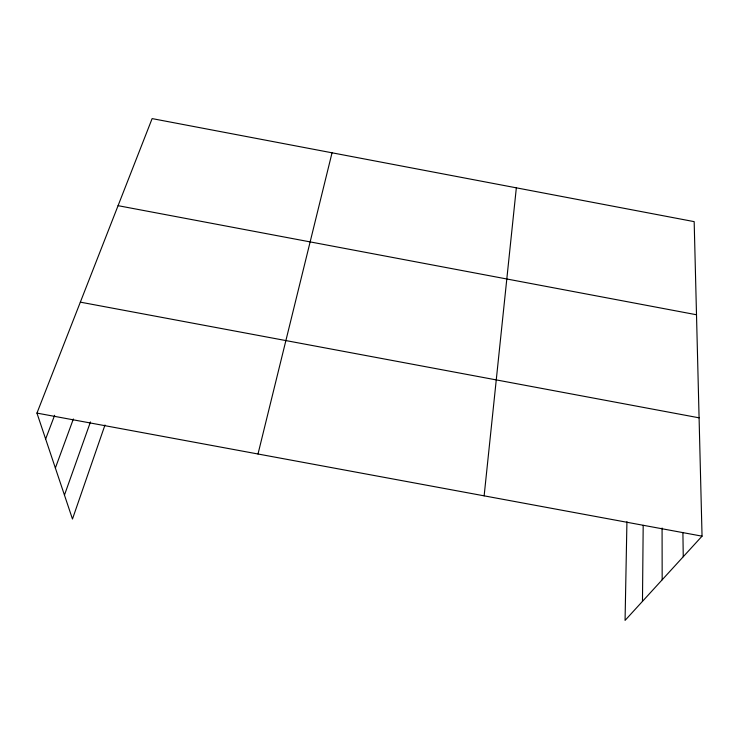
<?xml version="1.0" encoding="UTF-8"?>
<svg xmlns="http://www.w3.org/2000/svg" width="739" height="739" viewBox="0 0 739 739"><rect width="100%" height="100%" fill="white"/><g stroke="black" fill="none" stroke-linecap="round" stroke-linejoin="round"><path stroke-width="1.11" d="M642.477 601.352L643.189 525.346M626.931 521.725L625.065 620.4L702.05 536.163L694.17 221.635L152.123 118.6L36.95 413.101L72.477 519.027L104.984 425.008M484.137 495.841L516.339 187.835M258.003 454.005L332.042 152.797M64.45 495.102L90.463 421.932M55.37 468.018L73.364 418.967M45.642 439.003L54.64 415.281M36.95 413.101L702.05 536.163M80.339 302.149L699.085 417.821M118.074 205.673L696.498 314.759M682.91 532.68L683.252 556.735M662.079 528.015L662.172 579.801"/></g></svg>
